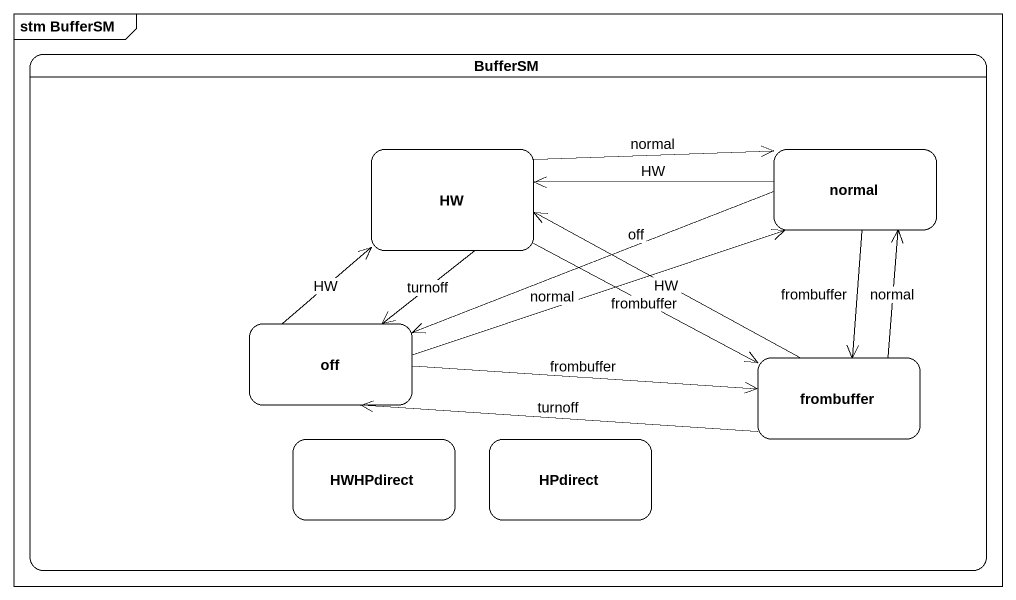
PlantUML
@startuml
mainframe stm BufferSM
hide empty description
state BufferSM {
  state HW
  state normal
  state off
  state frombuffer
  state HWHPdirect
  state HPdirect
}
HW -right-> normal : normal
HW --> off : turnoff
HW -right-> frombuffer : frombuffer
normal -left-> HW : HW
normal -left-> off : off
normal --> frombuffer : frombuffer
off -up-> HW : HW
off -right-> normal : normal
off -right-> frombuffer : frombuffer
frombuffer -left-> HW : HW
frombuffer -up-> normal : normal
frombuffer -left-> off : turnoff
@enduml
